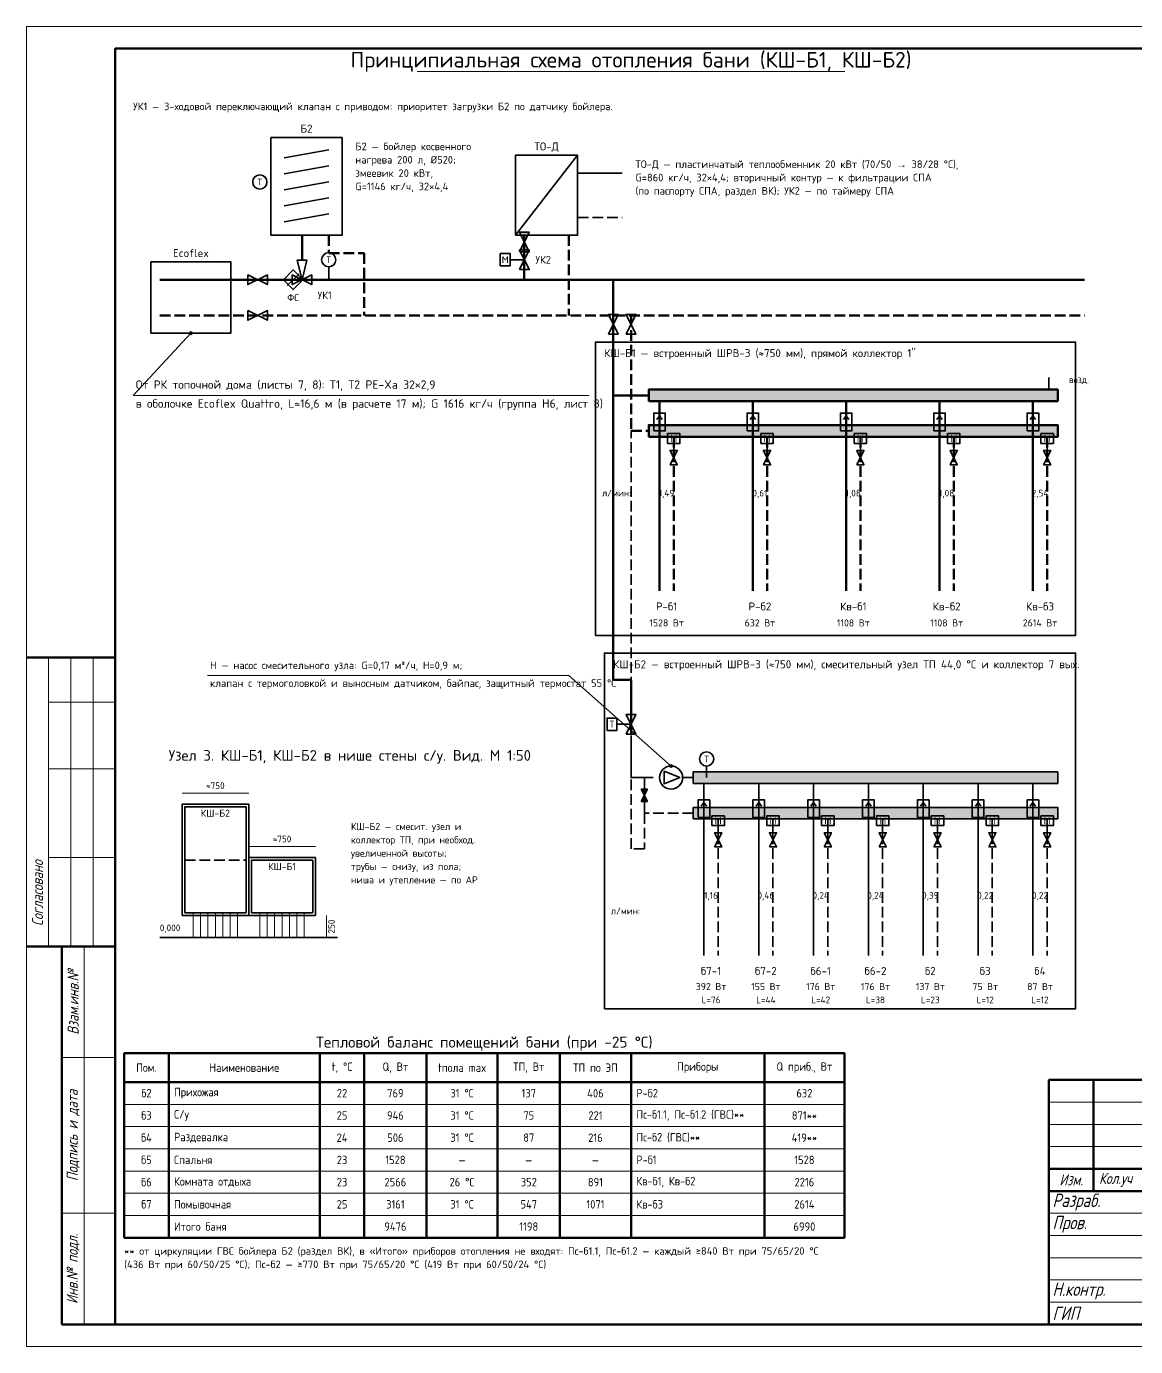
# Paper-space layout 'Лист' of a CAD drawing. Header units: millimetres. Extents: x 0 to 420, y 0 to 297.
# Drawn here: x 0 to 249.5, y 0 to 297 of the extents above; entities that cross this region are included whole.
import ezdxf
from ezdxf.enums import TextEntityAlignment as Align

# ---------------------------------------------------------------- set-up
doc = ezdxf.new("R2010")
doc.units = ezdxf.units.MM
doc.linetypes.add('ОВ_ШТРИХ', pattern=[330, 240, -90])
for name, color, linetype, lineweight in [('ОВ_выноски', 7, 'Continuous', 18), ('ОВ_КШ', 7, 'Continuous', 35), ('ОВ_марки', 7, 'Continuous', 18), ('ОВ_оборуд', 7, 'Continuous', 35), ('ОВ_размеры', 7, 'Continuous', 13), ('ОВ_Т1', 1, 'Continuous', 50), ('ОВ_Т11', 6, 'Continuous', 35), ('ОВ_Т2', 5, 'Continuous', 50), ('ОВ_Т21', 4, 'Continuous', 35), ('ОВ_Т3', 3, 'Continuous', 35), ('ОВ_Т4', 30, 'Continuous', 35), ('ОВ_текст', 7, 'Continuous', 18), ('Рамка', 7, 'Continuous', 50), ('Таблицы', 7, 'Continuous', 18), ('Текст', 7, 'Continuous', 18), ('Тонкие', 8, 'Continuous', 13)]:
    doc.layers.add(name, color=color, linetype=linetype, lineweight=lineweight)
doc.styles.add('GOST', font='isocpeur.ttf', dxfattribs={"width": 0.9})
doc.styles.add('GOST_I', font='isocpeur.ttf', dxfattribs={"width": 0.8})

psp = doc.layouts.new('Лист')

# ---------------------------------------------------------------- hatches: boundary and pattern name
at = {"layer": 'ОВ_выноски'}
h = psp.add_hatch(color=7, dxfattribs=at)
edge = h.paths.add_edge_path()
edge.add_arc((37, 228), 0.35, 0, 360)
h = psp.add_hatch(color=7, dxfattribs=at)
edge = h.paths.add_edge_path()
edge.add_arc((145, 130.6), 0.35, 0, 360)
at = {"layer": 'ОВ_оборуд'}
for points in [[(110.9, 246.3), (113.1, 246.3), (110.9, 250.7), (113.1, 250.7)], [(138.3, 122.6), (139.7, 122.6), (138.3, 125.4), (139.7, 125.4)]]:
    psp.add_hatch(color=7, dxfattribs=at).paths.add_polyline_path(points)
at = {"layer": 'ОВ_Т1'}
psp.add_hatch(color=1, dxfattribs=at).paths.add_polyline_path([(140, 212.7), (232, 212.7), (232, 215.3), (140, 215.3)])
at = {"layer": 'ОВ_Т11'}
psp.add_hatch(color=6, dxfattribs=at).paths.add_polyline_path([(150, 126.7), (232, 126.7), (232, 129.3), (150, 129.3)])
at = {"layer": 'ОВ_Т2'}
psp.add_hatch(color=5, dxfattribs=at).paths.add_polyline_path([(140, 204.7), (232, 204.7), (232, 207.3), (140, 207.3)])
at = {"layer": 'ОВ_Т21'}
psp.add_hatch(color=4, dxfattribs=at).paths.add_polyline_path([(150, 118.7), (232, 118.7), (232, 121.3), (150, 121.3)])

# ---------------------------------------------------------------- linework, layer by layer
at = {"layer": 'ОВ_выноски'}
for points in [[(37, 228), (24, 214)], [(24, 214), (126.51, 214)], [(40.7, 151), (122, 151)], [(145, 130.6), (122, 151)]]:
    psp.add_lwpolyline(points, dxfattribs=at)
for centre in [(37, 228), (145, 130.6)]:
    psp.add_circle(centre, 0.35, dxfattribs=at)
at = {"layer": 'ОВ_КШ'}
for points in [[(128, 160), (236, 160), (236, 226), (128, 226)], [(130, 76), (236, 76), (236, 156), (130, 156)], [(35, 97), (50, 97), (50, 122), (35, 122)], [(35.6, 97.6), (49.4, 97.6), (49.4, 121.4), (35.6, 121.4)], [(50, 97), (65, 97), (65, 110), (50, 110)], [(50.6, 97.6), (64.4, 97.6), (64.4, 109.4), (50.6, 109.4)]]:
    psp.add_lwpolyline(points, close=True, dxfattribs=at)
at = {"layer": 'ОВ_КШ', "linetype": 'ОВ_ШТРИХ', "ltscale": 0.01}
psp.add_lwpolyline([(35.6, 109.4), (49.4, 109.4)], dxfattribs=at)
at = {"layer": 'ОВ_оборуд'}
for p, q in [((112, 244.5), (108.8, 244.5)), ((58.68, 238.68), (61.32, 241.32)), ((141.8, 208.6), (142.4, 209.4)), ((142.4, 206.6), (142.4, 209.4)), ((143, 208.6), (142.4, 209.4)), ((162.8, 208.6), (163.4, 209.4)), ((163.4, 206.6), (163.4, 209.4)), ((164, 208.6), (163.4, 209.4)), ((183.8, 208.6), (184.4, 209.4)), ((184.4, 206.6), (184.4, 209.4)), ((185, 208.6), (184.4, 209.4)), ((204.8, 208.6), (205.4, 209.4)), ((205.4, 206.6), (205.4, 209.4)), ((206, 208.6), (205.4, 209.4)), ((225.8, 208.6), (226.4, 209.4)), ((226.4, 206.6), (226.4, 209.4)), ((227, 208.6), (226.4, 209.4)), ((145.6, 200), (145.6, 203.2)), ((166.6, 200), (166.6, 203.2)), ((187.6, 200), (187.6, 203.2)), ((208.6, 200), (208.6, 203.2)), ((229.6, 200), (229.6, 203.2)), ((136, 140), (132.8, 140)), ((151.8, 121.6), (152.4, 122.4)), ((152.4, 119.6), (152.4, 122.4)), ((153, 121.6), (152.4, 122.4)), ((164.13, 121.6), (164.73, 122.4)), ((164.73, 119.6), (164.73, 122.4)), ((165.33, 121.6), (164.73, 122.4)), ((176.47, 121.6), (177.07, 122.4)), ((177.07, 119.6), (177.07, 122.4)), ((177.67, 121.6), (177.07, 122.4)), ((188.8, 121.6), (189.4, 122.4)), ((189.4, 119.6), (189.4, 122.4)), ((190, 121.6), (189.4, 122.4)), ((201.13, 121.6), (201.73, 122.4)), ((201.73, 119.6), (201.73, 122.4)), ((202.33, 121.6), (201.73, 122.4)), ((213.47, 121.6), (214.07, 122.4)), ((214.07, 119.6), (214.07, 122.4)), ((214.67, 121.6), (214.07, 122.4)), ((225.8, 121.6), (226.4, 122.4)), ((226.4, 119.6), (226.4, 122.4)), ((227, 121.6), (226.4, 122.4)), ((155.6, 114), (155.6, 117.2)), ((167.93, 114), (167.93, 117.2)), ((180.27, 114), (180.27, 117.2)), ((192.6, 114), (192.6, 117.2)), ((204.93, 114), (204.93, 117.2)), ((217.27, 114), (217.27, 117.2)), ((229.6, 114), (229.6, 117.2))]:
    psp.add_line(p, q, dxfattribs=at)
for points in [[(55, 250), (71, 250), (71, 272), (55, 272)], [(110, 250), (124, 250), (124, 268), (110, 268)], [(110.9, 246.3), (113.1, 246.3), (110.9, 250.7), (113.1, 250.7)], [(110.9, 242.3), (113.1, 242.3), (110.9, 246.7), (113.1, 246.7)], [(28, 228), (46, 228), (46, 244), (28, 244)], [(62, 240), (60.9, 244.4), (63.1, 244.4)], [(106.6, 243.1), (108.8, 243.1), (108.8, 245.9), (106.6, 245.9)], [(49.8, 241.1), (49.8, 238.9), (54.2, 241.1), (54.2, 238.9)], [(57.8, 240), (60, 242.2), (62.2, 240), (60, 237.8)], [(59.8, 241.1), (59.8, 238.9), (64.2, 241.1), (64.2, 238.9)], [(49.8, 233.1), (49.8, 230.9), (54.2, 233.1), (54.2, 230.9)], [(130.9, 227.8), (133.1, 227.8), (130.9, 232.2), (133.1, 232.2)], [(134.9, 227.8), (137.1, 227.8), (134.9, 232.2), (137.1, 232.2)], [(141.1, 206), (143.7, 206), (143.7, 210), (141.1, 210)], [(162.1, 206), (164.7, 206), (164.7, 210), (162.1, 210)], [(183.1, 206), (185.7, 206), (185.7, 210), (183.1, 210)], [(204.1, 206), (206.7, 206), (206.7, 210), (204.1, 210)], [(225.1, 206), (227.7, 206), (227.7, 210), (225.1, 210)], [(144.2, 203.2), (147, 203.2), (147, 205.4), (144.2, 205.4)], [(165.2, 203.2), (168, 203.2), (168, 205.4), (165.2, 205.4)], [(186.2, 203.2), (189, 203.2), (189, 205.4), (186.2, 205.4)], [(207.2, 203.2), (210, 203.2), (210, 205.4), (207.2, 205.4)], [(228.2, 203.2), (231, 203.2), (231, 205.4), (228.2, 205.4)], [(144.8, 198.4), (146.4, 198.4), (144.8, 201.6), (146.4, 201.6)], [(165.8, 198.4), (167.4, 198.4), (165.8, 201.6), (167.4, 201.6)], [(186.8, 198.4), (188.4, 198.4), (186.8, 201.6), (188.4, 201.6)], [(207.8, 198.4), (209.4, 198.4), (207.8, 201.6), (209.4, 201.6)], [(228.8, 198.4), (230.4, 198.4), (228.8, 201.6), (230.4, 201.6)], [(130.6, 138.6), (132.8, 138.6), (132.8, 141.4), (130.6, 141.4)], [(134.9, 137.8), (137.1, 137.8), (134.9, 142.2), (137.1, 142.2)], [(143.44, 129.43), (146.95, 128), (143.44, 126.57)], [(138.3, 122.6), (139.7, 122.6), (138.3, 125.4), (139.7, 125.4)], [(151.1, 119), (153.7, 119), (153.7, 123), (151.1, 123)], [(163.43, 119), (166.03, 119), (166.03, 123), (163.43, 123)], [(175.77, 119), (178.37, 119), (178.37, 123), (175.77, 123)], [(188.1, 119), (190.7, 119), (190.7, 123), (188.1, 123)], [(200.43, 119), (203.03, 119), (203.03, 123), (200.43, 123)], [(212.77, 119), (215.37, 119), (215.37, 123), (212.77, 123)], [(225.1, 119), (227.7, 119), (227.7, 123), (225.1, 123)], [(154.2, 117.2), (157, 117.2), (157, 119.4), (154.2, 119.4)], [(166.53, 117.2), (169.33, 117.2), (169.33, 119.4), (166.53, 119.4)], [(178.87, 117.2), (181.67, 117.2), (181.67, 119.4), (178.87, 119.4)], [(191.2, 117.2), (194, 117.2), (194, 119.4), (191.2, 119.4)], [(203.53, 117.2), (206.33, 117.2), (206.33, 119.4), (203.53, 119.4)], [(215.87, 117.2), (218.67, 117.2), (218.67, 119.4), (215.87, 119.4)], [(228.2, 117.2), (231, 117.2), (231, 119.4), (228.2, 119.4)], [(154.8, 112.4), (156.4, 112.4), (154.8, 115.6), (156.4, 115.6)], [(167.13, 112.4), (168.73, 112.4), (167.13, 115.6), (168.73, 115.6)], [(179.47, 112.4), (181.07, 112.4), (179.47, 115.6), (181.07, 115.6)], [(191.8, 112.4), (193.4, 112.4), (191.8, 115.6), (193.4, 115.6)], [(204.13, 112.4), (205.73, 112.4), (204.13, 115.6), (205.73, 115.6)], [(216.47, 112.4), (218.07, 112.4), (216.47, 115.6), (218.07, 115.6)], [(228.8, 112.4), (230.4, 112.4), (228.8, 115.6), (230.4, 115.6)]]:
    psp.add_lwpolyline(points, close=True, dxfattribs=at)
for points in [[(58, 267.4), (68, 269.2)], [(110, 250), (124, 268)], [(58, 263.8), (68, 265.6)], [(58, 260.2), (68, 262)], [(58, 256.6), (68, 258.4)], [(58, 253), (68, 254.8)], [(68, 240), (68, 242.9)], [(230, 215.3), (230, 218)], [(139, 120), (139, 127.9)], [(153, 128), (153, 130.6)]]:
    psp.add_lwpolyline(points, dxfattribs=at)
at = {"layer": 'ОВ_оборуд', "lineweight": 35}
psp.add_lwpolyline([(30, 92), (70, 92)], dxfattribs=at)
at = {"layer": 'ОВ_оборуд'}
for centre, radius in [((52.5, 262), 1.6), ((68, 244.5), 1.6), ((153, 132.2), 1.6), ((145, 128), 2.6)]:
    psp.add_circle(centre, radius, dxfattribs=at)
at = {"layer": 'ОВ_размеры'}
for points in [[(35, 124.5), (50, 124.5)], [(50, 112.5), (65, 112.5)], [(67.5, 92), (67.5, 97)]]:
    psp.add_lwpolyline(points, dxfattribs=at)
at = {"layer": 'ОВ_Т1'}
for points in [[(62, 244.4), (62, 250)], [(112, 240), (112, 250)], [(132, 214), (132, 150), (136, 150), (136, 138)], [(142.4, 212.7), (142.4, 170)], [(163.4, 212.7), (163.4, 170)], [(184.4, 212.7), (184.4, 170)], [(205.4, 212.7), (205.4, 170)], [(226.4, 212.7), (226.4, 170)]]:
    psp.add_lwpolyline(points, dxfattribs=at)
at = {"layer": 'ОВ_Т1', "lineweight": 50}
for points in [[(30, 240), (238, 240)], [(132, 240), (132, 214), (140, 214)]]:
    psp.add_lwpolyline(points, dxfattribs=at)
at = {"layer": 'ОВ_Т1'}
psp.add_lwpolyline([(140, 212.7), (232, 212.7), (232, 215.3), (140, 215.3)], close=True, dxfattribs=at)
at = {"layer": 'ОВ_Т1', "lineweight": 13}
for points in [[(37.5, 97.6), (37.5, 92)], [(40.83, 97.6), (40.83, 92)], [(44.17, 97.6), (44.17, 92)], [(47.5, 97.6), (47.5, 92)], [(52.5, 97.6), (52.5, 92)], [(55.83, 97.6), (55.83, 92)], [(59.17, 97.6), (59.17, 92)], [(62.5, 97.6), (62.5, 92)]]:
    psp.add_lwpolyline(points, dxfattribs=at)
at = {"layer": 'ОВ_Т11'}
for points in [[(136, 136), (136, 128), (141, 128)], [(147.6, 128), (150, 128)], [(152.4, 126.7), (152.4, 88)], [(164.73, 126.7), (164.73, 88)], [(177.07, 126.7), (177.07, 88)], [(189.4, 126.7), (189.4, 88)], [(201.73, 126.7), (201.73, 88)], [(214.07, 126.7), (214.07, 88)], [(226.4, 126.7), (226.4, 88)]]:
    psp.add_lwpolyline(points, dxfattribs=at)
psp.add_lwpolyline([(150, 126.7), (232, 126.7), (232, 129.3), (150, 129.3)], close=True, dxfattribs=at)
at = {"layer": 'ОВ_Т2', "linetype": 'ОВ_ШТРИХ', "ltscale": 0.01}
for points in [[(68, 250), (68, 246), (76, 246), (76, 232)], [(122, 250), (122, 232)], [(145.6, 204.7), (145.6, 170)], [(166.6, 204.7), (166.6, 170)], [(187.6, 204.7), (187.6, 170)], [(208.6, 204.7), (208.6, 170)], [(229.6, 204.7), (229.6, 170)]]:
    psp.add_lwpolyline(points, dxfattribs=at)
at = {"layer": 'ОВ_Т2', "linetype": 'ОВ_ШТРИХ', "lineweight": 50, "ltscale": 0.01}
for points in [[(30, 232), (238, 232)], [(136, 232), (136, 206), (140, 206)]]:
    psp.add_lwpolyline(points, dxfattribs=at)
at = {"layer": 'ОВ_Т2'}
psp.add_lwpolyline([(140, 204.7), (232, 204.7), (232, 207.3), (140, 207.3)], close=True, dxfattribs=at)
at = {"layer": 'ОВ_Т2', "lineweight": 13}
for points in [[(39.17, 97.6), (39.17, 92)], [(42.5, 97.6), (42.5, 92)], [(45.83, 97.6), (45.83, 92)], [(54.17, 97.6), (54.17, 92)], [(57.5, 97.6), (57.5, 92)], [(60.83, 97.6), (60.83, 92)]]:
    psp.add_lwpolyline(points, dxfattribs=at)
at = {"layer": 'ОВ_Т21', "linetype": 'ОВ_ШТРИХ', "ltscale": 0.01}
for points in [[(150, 120), (139, 120), (139, 112), (136, 112), (136, 206)], [(155.6, 118.7), (155.6, 88)], [(167.93, 118.7), (167.93, 88)], [(180.27, 118.7), (180.27, 88)], [(192.6, 118.7), (192.6, 88)], [(204.93, 118.7), (204.93, 88)], [(217.27, 118.7), (217.27, 88)], [(229.6, 118.7), (229.6, 88)]]:
    psp.add_lwpolyline(points, dxfattribs=at)
at = {"layer": 'ОВ_Т21'}
psp.add_lwpolyline([(150, 118.7), (232, 118.7), (232, 121.3), (150, 121.3)], close=True, dxfattribs=at)
at = {"layer": 'ОВ_Т3'}
psp.add_lwpolyline([(124, 264), (134, 264)], dxfattribs=at)
at = {"layer": 'ОВ_Т4', "linetype": 'ОВ_ШТРИХ', "ltscale": 0.01}
psp.add_lwpolyline([(124, 254), (134, 254)], dxfattribs=at)
at = {"layer": 'Рамка', "lineweight": 50}
for points in [[(20, 5), (415, 5), (415, 292), (20, 292)], [(230, 5), (415, 5), (415, 60), (230, 60)]]:
    psp.add_lwpolyline(points, close=True, dxfattribs=at)
at = {"layer": 'Таблицы', "lineweight": 18}
for p, q in [((87.88, 286.88), (184.12, 286.88)), ((22, 54.5), (184, 54.5)), ((230, 55), (295, 55)), ((22, 49.5), (184, 49.5)), ((230, 50), (295, 50)), ((230, 45), (295, 45)), ((22, 44.5), (184, 44.5)), ((22, 39.5), (184, 39.5)), ((22, 34.5), (184, 34.5)), ((230, 30), (295, 30)), ((22, 29.5), (184, 29.5)), ((22, 24.5), (184, 24.5)), ((230, 25), (295, 25)), ((230, 20), (295, 20)), ((230, 15), (295, 15)), ((230, 10), (295, 10))]:
    psp.add_line(p, q, dxfattribs=at)
at = {"layer": 'Таблицы', "lineweight": 50}
for p, q in [((0, 155), (20, 155)), ((0, 90), (20, 90)), ((8, 5), (8, 90)), ((32, 66), (32, 24.5)), ((66, 66), (66, 24.5)), ((76, 66), (76, 24.5)), ((90, 66), (90, 24.5)), ((106, 66), (106, 24.5)), ((120, 66), (120, 24.5)), ((136, 66), (136, 24.5)), ((166, 66), (166, 24.5)), ((22, 59.5), (184, 59.5)), ((240, 35), (240, 60)), ((230, 40), (295, 40)), ((230, 35), (415, 35)), ((8, 5), (20, 5))]:
    psp.add_line(p, q, dxfattribs=at)
at = {"layer": 'Таблицы'}
for p, q in [((5, 90), (5, 155)), ((10, 90), (10, 155)), ((15, 90), (15, 155)), ((5, 145), (20, 145)), ((5, 130), (20, 130)), ((5, 110), (20, 110)), ((13, 5), (13, 90)), ((8, 65), (20, 65)), ((8, 30), (20, 30))]:
    psp.add_line(p, q, dxfattribs=at)
at = {"layer": 'Таблицы', "lineweight": 50}
psp.add_lwpolyline([(22, 24.5), (184, 24.5), (184, 66), (22, 66)], close=True, dxfattribs=at)
at = {"layer": 'Тонкие'}
psp.add_lwpolyline([(0, 0), (420, 0), (420, 297), (0, 297)], close=True, dxfattribs=at)

# ---------------------------------------------------------------- texts
at = {"layer": 'ОВ_марки', "style": 'GOST'}
for s, height, p in [('Б2', 1.8, (63, 274)), ('ТО-Д', 1.8, (117, 270)), ('Р-б1', 1.8, (144, 166.5)), ('Р-б2', 1.8, (165, 166.5)), ('Кв-б1', 1.8, (186, 166.5)), ('Кв-б2', 1.8, (207, 166.5)), ('Кв-б3', 1.8, (228, 166.5)), ('КШ-Б2', 1.6, (42.5, 120)), ('КШ-Б1', 1.6, (57.5, 108)), ('б7-1', 1.8, (154, 84.5)), ('б7-2', 1.8, (166.33, 84.5)), ('б6-1', 1.8, (178.67, 84.5)), ('б6-2', 1.8, (191, 84.5)), ('б2', 1.8, (203.33, 84.5)), ('б3', 1.8, (215.67, 84.5)), ('б4', 1.8, (228, 84.5))]:
    psp.add_text(s, height=height, dxfattribs=at).set_placement(p, align=Align.MIDDLE_CENTER)
for s, height, p in [('УК2', 1.7, (114.5, 244.5)), ('УК1', 1.7, (65.5, 236.5)), ('КШ-Б1 — встроенный ШРВ-3 (≈750 мм), прямой коллектор 1"', 1.8, (130, 223.5)), ('КШ-Б2 — встроенный ШРВ-3 (≈750 мм), смесительный узел ТП 44,0 °С и коллектор 7 вых.', 1.8, (132, 153.5))]:
    psp.add_text(s, height=height, dxfattribs=at).set_placement(p, align=Align.MIDDLE_LEFT)
for s, height, p in [('От РК топочной дома (листы 7, 8): Т1, Т2 PE-Xa 32×2,9', 1.9, (24.6, 214.9)), ('Н — насос смесительного узла: G=0,17 м³/ч, H=0,9 м;', 1.7, (41.3, 151.9))]:
    psp.add_text(s, height=height, dxfattribs=at).set_placement(p, align=Align.BOTTOM_LEFT)
for s, height, p in [('в оболочке Ecoflex Quattro, L≈16,6 м (в расчете 17 м); G 1616 кг/ч (группа Н6, лист 8)', 1.9, (24.6, 213.1)), ('клапан с термоголовкой и выносным датчиком, байпас, защитный термостат 55 °С', 1.7, (41.3, 150.1))]:
    psp.add_text(s, height=height, dxfattribs=at).set_placement(p, align=Align.TOP_LEFT)
at = {"layer": 'ОВ_оборуд', "style": 'GOST'}
for s, height, p in [('T', 1.5, (52.5, 262)), ('T', 1.5, (68, 244.5)), ('М', 1.6, (107.7, 244.5)), ('М', 1.6, (145.6, 204.3)), ('М', 1.6, (166.6, 204.3)), ('М', 1.6, (187.6, 204.3)), ('М', 1.6, (208.6, 204.3)), ('М', 1.6, (229.6, 204.3)), ('Т', 1.6, (131.7, 140)), ('T', 1.5, (153, 132.2)), ('М', 1.6, (155.6, 118.3)), ('М', 1.6, (167.93, 118.3)), ('М', 1.6, (180.27, 118.3)), ('М', 1.6, (192.6, 118.3)), ('М', 1.6, (204.93, 118.3)), ('М', 1.6, (217.27, 118.3)), ('М', 1.6, (229.6, 118.3))]:
    psp.add_text(s, height=height, dxfattribs=at).set_placement(p, align=Align.MIDDLE_CENTER)
at = {"layer": 'ОВ_размеры', "style": 'GOST'}
for p in [(42.5, 125), (57.5, 113)]:
    psp.add_text('≈750', height=1.5, dxfattribs=at).set_placement(p, align=Align.BOTTOM_CENTER)
psp.add_text('250', height=1.5, rotation=90, dxfattribs=at).set_placement((68.6, 94.5), align=Align.MIDDLE_CENTER)
psp.add_text('0,000', height=1.5, dxfattribs=at).set_placement((30, 93), align=Align.BOTTOM_LEFT)
at = {"layer": 'ОВ_текст', "style": 'GOST'}
for s, height, p in [('УК1 — 3-ходовой переключающий клапан с приводом: приоритет загрузки Б2 по датчику бойлера.', 1.7, (24, 279)), ('Б2 — бойлер косвенного', 1.7, (74, 270)), ('нагрева 200 л, Ø520;', 1.7, (74, 267)), ('змеевик 20 кВт,', 1.7, (74, 264)), ('ТО-Д — пластинчатый теплообменник 20 кВт (70/50 → 38/28 °С),', 1.7, (137, 266)), ('G=1146 кг/ч, 32×4,4', 1.7, (74, 261)), ('G=860 кг/ч, 32×4,4; вторичный контур — к фильтрации СПА', 1.7, (137, 263)), ('(по паспорту СПА, раздел ВК); УК2 — по таймеру СПА', 1.7, (137, 260)), ('возд.', 1.5, (234.5, 217.5)), ('л/мин:', 1.5, (129.5, 192)), ('Узел 3. КШ-Б1, КШ-Б2 в нише стены с/у. Вид. М 1:50', 2.4, (32, 133)), ('КШ-Б2 — смесит. узел и', 1.6, (73, 117)), ('коллектор ТП, при необход.', 1.6, (73, 114)), ('увеличенной высоты;', 1.6, (73, 111)), ('трубы — снизу, из пола;', 1.6, (73, 108)), ('ниша и утепление — по АР', 1.6, (73, 105)), ('л/мин:', 1.5, (131.5, 98))]:
    psp.add_text(s, height=height, dxfattribs=at).set_placement(p, align=Align.MIDDLE_LEFT)
for s, height, p in [('Ecoflex', 1.8, (37, 246)), ('ФС', 1.6, (60, 236)), ('1,49', 1.5, (144, 192)), ('0,61', 1.5, (165, 192)), ('1,08', 1.5, (186, 192)), ('1,08', 1.5, (207, 192)), ('2,54', 1.5, (228, 192)), ('1528 Вт', 1.6, (144, 162.8)), ('632 Вт', 1.6, (165, 162.8)), ('1108 Вт', 1.6, (186, 162.8)), ('1108 Вт', 1.6, (207, 162.8)), ('2614 Вт', 1.6, (228, 162.8)), ('1,16', 1.5, (154, 101.5)), ('0,46', 1.5, (166.33, 101.5)), ('0,24', 1.5, (178.67, 101.5)), ('0,24', 1.5, (191, 101.5)), ('0,39', 1.5, (203.33, 101.5)), ('0,22', 1.5, (215.67, 101.5)), ('0,22', 1.5, (228, 101.5)), ('392 Вт', 1.6, (154, 81)), ('155 Вт', 1.6, (166.33, 81)), ('176 Вт', 1.6, (178.67, 81)), ('176 Вт', 1.6, (191, 81)), ('137 Вт', 1.6, (203.33, 81)), ('75 Вт', 1.6, (215.67, 81)), ('87 Вт', 1.6, (228, 81)), ('L=76', 1.5, (154, 78)), ('L=44', 1.5, (166.33, 78)), ('L=42', 1.5, (178.67, 78)), ('L=38', 1.5, (191, 78)), ('L=23', 1.5, (203.33, 78)), ('L=12', 1.5, (215.67, 78)), ('L=12', 1.5, (228, 78))]:
    psp.add_text(s, height=height, dxfattribs=at).set_placement(p, align=Align.MIDDLE_CENTER)
at = {"layer": 'Текст', "style": 'GOST'}
for s, height, p in [('Принципиальная схема отопления бани (КШ-Б1, КШ-Б2)', 3.5, (136, 289.5)), ('Тепловой баланс помещений бани (при -25 °С)', 2.5, (103, 68.5))]:
    psp.add_text(s, height=height, dxfattribs=at).set_placement(p, align=Align.MIDDLE_CENTER)
for s, p in [('** от циркуляции ГВС бойлера Б2 (раздел ВК), в «Итого» приборов отопления не входят: Пс-б1.1, Пс-б1.2 — каждый ≥840 Вт при 75/65/20 °С', (22, 21.5)), ('(436 Вт при 60/50/25 °С); Пс-б2 — ≥770 Вт при 75/65/20 °С (419 Вт при 60/50/24 °С)', (22, 18.5))]:
    psp.add_text(s, height=1.7, dxfattribs=at).set_placement(p, align=Align.MIDDLE_LEFT)
at = {"layer": 'Текст', "char_height": 2.5, "attachment_point": 5, "rotation": 90, "style": 'GOST_I'}
for s, insert in [('{\\W0.8;\\Q15;Согласовано}', (2.5, 102)), ('{\\W0.8;\\Q15;Взам.инв.№}', (10.5, 77.5)), ('{\\W0.8;\\Q15;Подпись и дата}', (10.5, 47.5)), ('{\\W0.8;\\Q15;Инв.№ подл.}', (10.5, 17.5))]:
    psp.add_mtext(s, dxfattribs=dict(at, insert=insert))
at = {"layer": 'Текст', "char_height": 1.9, "style": 'GOST'}
for s, insert, width, attachment_point in [('Пом.', (27, 62.75), 8, 5), ('Наименование', (49, 62.75), 32, 5), ('t, °С', (71, 62.75), 8, 5), ('Q, Вт', (83, 62.75), 12, 5), ('tпола max', (98, 62.75), 14, 5), ('ТП, Вт', (113, 62.75), 12, 5), ('ТП по ЭП', (128, 62.75), 14, 5), ('Приборы', (151, 62.75), 28, 5), ('Q приб., Вт', (175, 62.75), 16, 5), ('б2', (27, 57), 8, 5), ('Прихожая', (33.2, 57), 31.6, 4), ('22', (71, 57), 8, 5), ('769', (83, 57), 12, 5), ('31 °С', (98, 57), 14, 5), ('137', (113, 57), 12, 5), ('406', (128, 57), 14, 5), ('Р-б2', (137.2, 57), 27.6, 4), ('632', (175, 57), 16, 5), ('б3', (27, 52), 8, 5), ('С/у', (33.2, 52), 31.6, 4), ('25', (71, 52), 8, 5), ('946', (83, 52), 12, 5), ('31 °С', (98, 52), 14, 5), ('75', (113, 52), 12, 5), ('221', (128, 52), 14, 5), ('Пс-б1.1, Пс-б1.2 (ГВС)**', (137.2, 52), 27.6, 4), ('871**', (175, 52), 16, 5), ('б4', (27, 47), 8, 5), ('Раздевалка', (33.2, 47), 31.6, 4), ('24', (71, 47), 8, 5), ('506', (83, 47), 12, 5), ('31 °С', (98, 47), 14, 5), ('87', (113, 47), 12, 5), ('216', (128, 47), 14, 5), ('Пс-б2 (ГВС)**', (137.2, 47), 27.6, 4), ('419**', (175, 47), 16, 5), ('б5', (27, 42), 8, 5), ('Спальня', (33.2, 42), 31.6, 4), ('23', (71, 42), 8, 5), ('1528', (83, 42), 12, 5), ('—', (98, 42), 14, 5), ('—', (113, 42), 12, 5), ('—', (128, 42), 14, 5), ('Р-б1', (137.2, 42), 27.6, 4), ('1528', (175, 42), 16, 5), ('б6', (27, 37), 8, 5), ('Комната отдыха', (33.2, 37), 31.6, 4), ('23', (71, 37), 8, 5), ('2566', (83, 37), 12, 5), ('26 °С', (98, 37), 14, 5), ('352', (113, 37), 12, 5), ('891', (128, 37), 14, 5), ('Кв-б1, Кв-б2', (137.2, 37), 27.6, 4), ('2216', (175, 37), 16, 5), ('б7', (27, 32), 8, 5), ('Помывочная', (33.2, 32), 31.6, 4), ('25', (71, 32), 8, 5), ('3161', (83, 32), 12, 5), ('31 °С', (98, 32), 14, 5), ('547', (113, 32), 12, 5), ('1071', (128, 32), 14, 5), ('Кв-б3', (137.2, 32), 27.6, 4), ('2614', (175, 32), 16, 5), ('Итого баня', (33.2, 27), 31.6, 4), ('9476', (83, 27), 12, 5), ('1198', (113, 27), 12, 5), ('6990', (175, 27), 16, 5)]:
    psp.add_mtext(s, dxfattribs=dict(at, insert=insert, width=width, attachment_point=attachment_point))
at = {"layer": 'Текст', "style": 'GOST_I'}
for s, insert, char_height, attachment_point in [('{\\W0.8;\\Q15;Изм.}', (235, 37.5), 2.5, 5), ('{\\W0.8;\\Q15;Кол.уч}', (245, 37.5), 2.5, 5), ('{\\W0.8;\\Q15;Разраб.}', (230.8, 32.5), 3, 4), ('{\\W0.8;\\Q15;Пров.}', (230.8, 27.5), 3, 4), ('{\\W0.8;\\Q15;Н.контр.}', (230.8, 12.5), 3, 4), ('{\\W0.8;\\Q15;ГИП}', (230.8, 7.5), 3, 4)]:
    psp.add_mtext(s, dxfattribs=dict(at, insert=insert, char_height=char_height, attachment_point=attachment_point))

doc.saveas('drawing.dxf')
